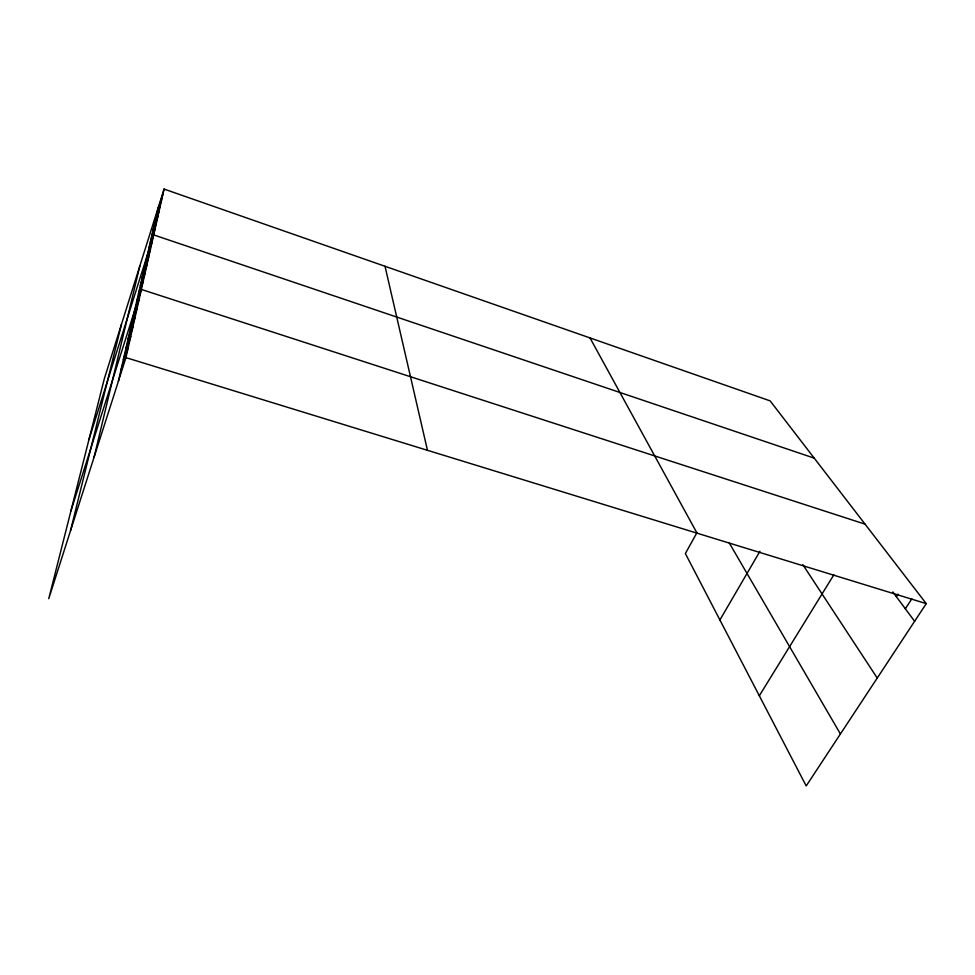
<?xml version="1.0" encoding="UTF-8"?>
<svg xmlns="http://www.w3.org/2000/svg" width="975" height="975" viewBox="0 0 975 975"><rect width="100%" height="100%" fill="white"/><g stroke="black" fill="none" stroke-linecap="round" stroke-linejoin="round"><path stroke-width="1.46" d="M164.068 189.065L104.349 378.653L48.75 598.699L125.958 357.63L164.068 189.065L770.128 400.871L926.25 603.622L806.203 785.935L685.364 553.544L696.808 532.935M118.377 381.322L158.316 207.309M94.148 456.958L139.803 266.114M70.505 530.766L121.461 324.322M157.072 212.757L162.874 194.33M155.793 218.327L161.667 199.704M154.489 224.018L160.412 205.225M153.148 229.868L159.144 210.868M151.771 235.853L157.828 216.657M150.357 241.983L156.488 222.592M148.919 248.272L155.11 228.674M88.969 439.53L153.709 234.914L814.223 458.14M145.75 262.068L152.1 242.019M144.007 269.636L150.442 249.344M142.228 277.424L148.736 256.888M140.388 285.443L146.981 264.664M138.487 293.719L145.165 272.671M136.524 302.238L143.301 280.922M70.919 510.937L141.375 289.453L865.057 524.148M132.429 320.117L139.388 298.24M130.272 329.489L137.329 307.332M128.054 339.166L135.208 316.717M125.751 349.172L133.014 326.43M123.374 359.531L130.748 336.472M120.924 370.232L128.395 346.856M719.903 619.966L759.927 551.302M759.318 695.772L833.844 574.811M896.342 596.651L897.938 594.165M905.348 608.79L911.869 598.796M125.958 357.63L926.25 603.622M892.844 591.923L914.611 621.294M802.827 564.647L877.244 678.052M729.007 542.502L840.413 733.968M590.009 337.923L697.052 533.179M385.015 266.285L427.464 450.304"/></g></svg>
